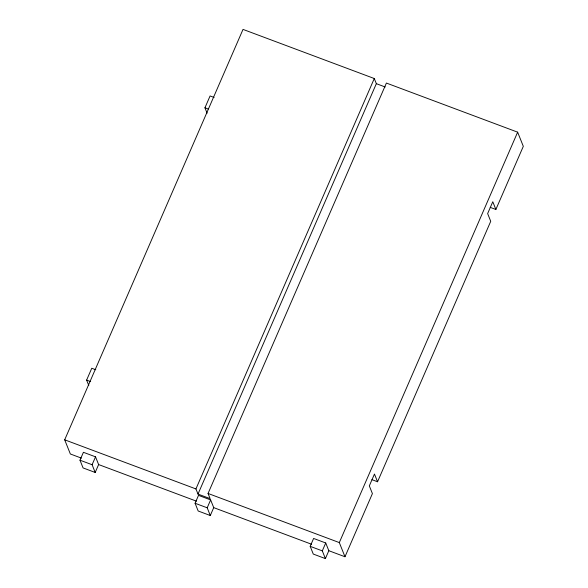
<?xml version="1.0" encoding="UTF-8"?>
<svg xmlns="http://www.w3.org/2000/svg" width="588" height="588" viewBox="0 0 588 588"><rect width="100%" height="100%" fill="white"/><g stroke="black" fill="none" stroke-linecap="round" stroke-linejoin="round"><path stroke-width="0.88" d="M88.781 385.5L86.62 380.091L91.765 368.25L95.8 369.764M207.101 113.205L204.94 107.795L210.085 95.954L214.12 97.468M81.401 458.118L70.354 453.98L64.687 439.817L243.02 29.4L374.277 78.52L376.342 83.672L198.002 494.082L210.114 498.617L208.056 493.464L386.397 83.055L517.646 132.168L523.313 146.338L495.875 209.475L490.223 207.366M79.983 460.191L83.415 452.297L95.528 456.832L98.622 464.564L95.19 472.458L83.077 467.923L79.983 460.191L92.103 464.726L95.19 472.458M92.103 464.726L95.528 456.832M198.002 494.082L195.936 488.937L374.277 78.52M195.084 503.269L198.516 495.375L210.629 499.91L213.723 507.635L210.291 515.529L198.178 510.994L195.084 503.269L207.204 507.797L210.291 515.529M207.204 507.797L210.629 499.91M310.185 546.34L313.617 538.446L325.73 542.981L328.824 550.706L325.392 558.6L313.279 554.065L310.185 546.34L322.305 550.875L325.392 558.6M322.305 550.875L325.73 542.981M328.824 550.706L344.98 556.755L339.313 542.584L517.646 132.168M344.98 556.755L372.41 493.611L369.323 485.886L374.468 474.046L377.555 481.77L371.903 479.654M377.555 481.77L490.73 221.316L487.643 213.591L492.788 201.75L495.875 209.475M376.342 83.672L385.221 86.995M204.94 107.795L208.174 109.008M86.62 380.091L90.662 381.605M64.687 439.817L195.936 488.937M208.056 493.464L339.313 542.584M98.622 464.564L196.458 501.174M213.723 507.635L311.559 544.245"/></g></svg>
